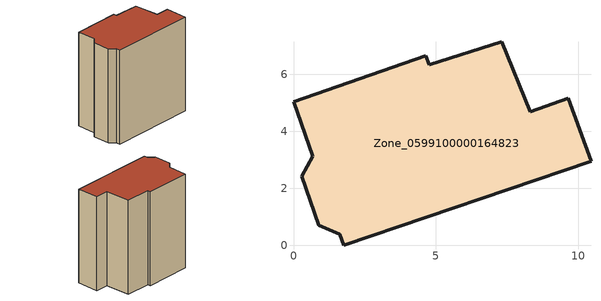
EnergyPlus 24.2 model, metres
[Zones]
Zone_0599100000164823
 floor ground (C_G): 1.63,0.38 0.89,0.7 0.29,2.43 0.67,3.13 0,5.05 4.64,6.66 4.76,6.34 7.3,7.15 8.3,4.69 9.64,5.16 10.44,2.96 1.76,0 z0
 wall outside (C_F): 8.3,4.69 7.3,7.15 4.76,6.34 4.64,6.66 0,5.05 0.67,3.13 0.29,2.43 0.89,0.7 1.63,0.38 1.76,0 10.44,2.96 9.64,5.16 8.3,4.69 z0:10.2
 roof outside (C_R): 10.44,2.96 9.64,5.16 8.3,4.69 7.3,7.15 4.76,6.34 4.64,6.66 0,5.05 0.67,3.13 0.29,2.43 0.89,0.7 1.63,0.38 1.76,0 z10.2
[BUILDING]
Pand.0599100000164823: North Axis=0; Terrain=City; Loads Convergence Tolerance Value=0.04; Temperature Convergence Tolerance Value=0.4; Solar Distribution=FullExterior; Maximum Number of Warmup Days=25; Minimum Number of Warmup Days=1
[Site:Location]
Rotterdam.The.Hague.AP_ZH_NLD Design_Conditions: Latitude=51.96; Longitude=4.45; Time Zone=1; Elevation=-4.5
[SITE:GROUNDTEMPERATURE:BUILDINGSURFACE]
18, 18, 18, 18, 18, 18, 18, 18, 18, 18, 18, 18
[MATERIAL] Thermal Absorptance=0.9; Solar Absorptance=0.7; Visible Absorptance=0.7
Name | Roughness | Thickness | Conductivity | Density | Specific Heat
G.TI.1946 | MediumSmooth | 0.15 | 1 | 540 | 1210
F.TI.1946 | Rough | 0.3 | 0.857143 | 1920 | 840
R.TI.1946 | MediumRough | 0.2 | 0.1 | 1500 | 1000
[CONSTRUCTION]
C_G: G.TI.1946
C_F: F.TI.1946
C_R: R.TI.1946
[ZONE]
Zone_0599100000164823: Type=1; Multiplier=1; Ceiling Height=Autocalculate; Volume=Autocalculate; Floor Area=autocalculate; Part of Total Floor Area=Yes
[ZONEINFILTRATION:DESIGNFLOWRATE]
Infil_Zone_0599100000164823: Zone or ZoneList or Space or SpaceList=Zone_0599100000164823; Schedule=AlwaysOn; Design Flow Rate Calculation Method=Flow/Area; Flow Rate per Floor Area=0.003; Constant Term Coefficient=1; Temperature Term Coefficient=0; Velocity Term Coefficient=0; Velocity Squared Term Coefficient=0
[HVACTEMPLATE:ZONE:IDEALLOADSAIRSYSTEM]
Zone_0599100000164823: Maximum Heating Supply Air Temperature=50; Minimum Cooling Supply Air Temperature=13; Maximum Heating Supply Air Humidity Ratio=0.0156; Minimum Cooling Supply Air Humidity Ratio=0.0077; Heating Limit=NoLimit; Cooling Limit=NoLimit; Dehumidification Control Type=ConstantSensibleHeatRatio; Cooling Sensible Heat Ratio=0.7; Dehumidification Setpoint=60; Humidification Control Type=None; Humidification Setpoint=30; Outdoor Air Method=None; Outdoor Air Flow Rate per Person=0.00944; Outdoor Air Flow Rate per Zone Floor Area=0; Outdoor Air Flow Rate per Zone=0; Demand Controlled Ventilation Type=None; Outdoor Air Economizer Type=NoEconomizer; Heat Recovery Type=None; Sensible Heat Recovery Effectiveness=0.7; Latent Heat Recovery Effectiveness=0.65
[ZONECONTROL:THERMOSTAT]
ThermostatControl_Zone_0599100000164823: Zone or ZoneList=Zone_0599100000164823; Control Type Schedule=DualSetpointControlType; Control 1=Thermostat_Zone_0599100000164823; Temperature Difference Between Cutout And Setpoint=0
[THERMOSTATSETPOINT:DUALSETPOINT]
Thermostat_Zone_0599100000164823: Heating Setpoint Temperature Schedule=HeatingSetpoint_Zone_0599100000164823; Cooling Setpoint Temperature Schedule=CoolingSetpoint_Zone_0599100000164823
[SCHEDULE:COMPACT]
HeatingSetpoint_Zone_0599100000164823: Through: 12/31, For: AllDays, Until: 24:00, 21
CoolingSetpoint_Zone_0599100000164823: Through: 12/31, For: AllDays, Until: 24:00, 24
DualSetpointControlType: Through: 12/31, For: AllDays, Until: 24:00, 4
AlwaysOn: Through: 12/31, For: AllDays, Until: 24:00, 1
